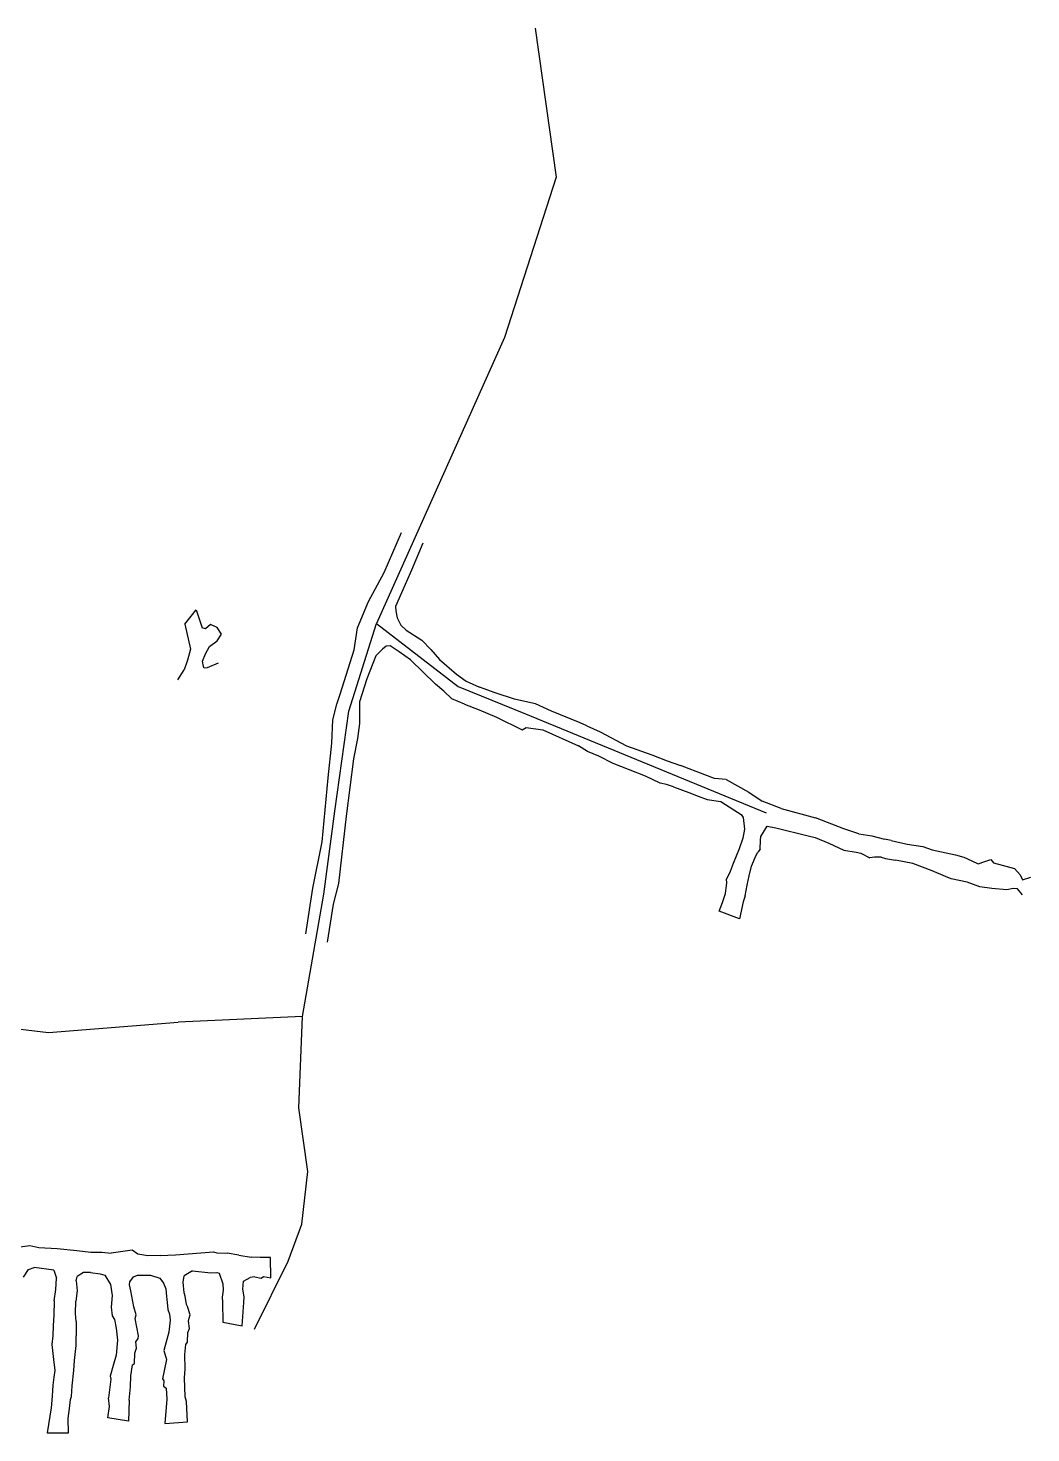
# Model space of a CAD drawing. Extents: x 539107 to 539703, y 4477622 to 4477995.
# Drawn here: x 539460 to 539702.5, y 4477621.8 to 4477961.7 of the extents above; entities that cross this region are included whole.
import ezdxf

# ---------------------------------------------------------------- set-up
doc = ezdxf.new("R2010")
doc.units = 0
doc.linetypes.add('DUZ', pattern=[500, 500])
doc.layers.add('KAT_1440', color=139, linetype='DUZ')
doc.layers.add('PERSONEL_1440', color=1, linetype='DUZ')

msp = doc.modelspace()

# ---------------------------------------------------------------- linework, layer by layer
at = {"layer": 'KAT_1440'}
for p, q in [((539546.1, 4477829.94, 1448.99), (539550.28, 4477839.66, 1450.61)), ((539555.41, 4477837.06, 1450.61), (539552.69, 4477830.55, 1449.37)), ((539542.27, 4477822.91, 1447.92), (539546.1, 4477829.94, 1448.99)), ((539552.69, 4477830.55, 1449.37), (539550.29, 4477825.01, 1448.47)), ((539550.29, 4477825.01, 1448.47), (539548.86, 4477821.75, 1447.92)), ((539539.61, 4477816.55, 1447.21), (539542.27, 4477822.91, 1447.92)), ((539548.86, 4477821.75, 1447.92), (539548.88, 4477820.65, 1447.84)), ((539497.84, 4477817.47, 1545.67), (539500.6, 4477820.89, 1545.67)), ((539500.6, 4477820.89, 1545.67), (539502.06, 4477816.58, 1545.79)), ((539548.88, 4477820.65, 1447.84), (539549.24, 4477818.96, 1447.46)), ((539549.24, 4477818.96, 1447.46), (539550.13, 4477817.23, 1449.39)), ((539497.84, 4477817.47, 1545.67), (539499.26, 4477811.4, 1545.77)), ((539502.91, 4477816.29, 1545.52), (539502.06, 4477816.58, 1545.79)), ((539504.07, 4477817.39, 1545.5), (539502.91, 4477816.29, 1545.52)), ((539505.72, 4477816.61, 1545.44), (539504.07, 4477817.39, 1545.5)), ((539505.68, 4477813.42, 1545.57), (539506.73, 4477815, 1545.44)), ((539506.73, 4477815, 1545.44), (539505.72, 4477816.61, 1545.44)), ((539538.81, 4477811.26, 1446.63), (539539.61, 4477816.55, 1447.21)), ((539550.13, 4477817.23, 1449.39), (539551.44, 4477816.04, 1447.57)), ((539551.44, 4477816.04, 1447.57), (539555.21, 4477813.6, 1447.69)), ((539499.26, 4477811.4, 1545.77), (539498.53, 4477808.78, 1545.91)), ((539502.89, 4477810.25, 1545.77), (539503.83, 4477812.04, 1545.75)), ((539503.83, 4477812.04, 1545.75), (539505.68, 4477813.42, 1545.57)), ((539545.73, 4477811.4, 1446.85), (539544.11, 4477809.83, 1446.66)), ((539546.57, 4477812.12, 1447.48), (539545.73, 4477811.4, 1446.85)), ((539547.53, 4477812.25, 1448.88), (539546.57, 4477812.12, 1447.48)), ((539549.75, 4477810.8, 1447.62), (539547.53, 4477812.25, 1448.88)), ((539555.21, 4477813.6, 1447.69), (539557.36, 4477811.35, 1447.76)), ((539557.36, 4477811.35, 1447.76), (539559.5, 4477808.89, 1447.91)), ((539498.53, 4477808.78, 1545.91), (539497.71, 4477806.37, 1546.38)), ((539502.17, 4477808.47, 1545.88), (539502.89, 4477810.25, 1545.77)), ((539502.37, 4477807.22, 1545.91), (539502.17, 4477808.47, 1545.88)), ((539505.95, 4477808.03, 1545.72), (539503.31, 4477806.86, 1545.98)), ((539535.49, 4477800.53, 1445.49), (539538.81, 4477811.26, 1446.63)), ((539544.11, 4477809.83, 1446.66), (539541.9, 4477804.26, 1446)), ((539552.48, 4477808.79, 1447.73), (539549.75, 4477810.8, 1447.62)), ((539558.5, 4477802.92, 1447.86), (539552.48, 4477808.79, 1447.73)), ((539559.5, 4477808.89, 1447.91), (539563.56, 4477805.35, 1447.92)), ((539496.17, 4477803.96, 1546.78), (539497.71, 4477806.37, 1546.38)), ((539502.53, 4477806.82, 1546.02), (539502.37, 4477807.22, 1545.91)), ((539503.31, 4477806.86, 1545.98), (539502.53, 4477806.82, 1546.02)), ((539563.56, 4477805.35, 1447.92), (539565.95, 4477803.64, 1447.44)), ((539541.9, 4477804.26, 1446), (539540.14, 4477798.68, 1445.4)), ((539560.55, 4477801.22, 1447.96), (539558.5, 4477802.92, 1447.86)), ((539562.47, 4477799.35, 1447.6), (539560.55, 4477801.22, 1447.96)), ((539565.95, 4477803.64, 1447.44), (539569.17, 4477802.2, 1446.74)), ((539572.91, 4477800.8, 1445.97), (539569.17, 4477802.2, 1446.74)), ((539533.71, 4477794.28, 1445), (539534.65, 4477798.12, 1445.31)), ((539534.65, 4477798.12, 1445.31), (539535.49, 4477800.53, 1445.49)), ((539540.14, 4477798.68, 1445.4), (539540.14, 4477793.39, 1445)), ((539565.5, 4477798.12, 1446.9), (539562.47, 4477799.35, 1447.6)), ((539565.5, 4477798.12, 1446.9), (539569.05, 4477796.69, 1446.27)), ((539577.65, 4477799.32, 1445.38), (539572.91, 4477800.8, 1445.97)), ((539580.12, 4477798.75, 1445.12), (539577.65, 4477799.32, 1445.38)), ((539582.71, 4477798.14, 1444.89), (539580.12, 4477798.75, 1445.12)), ((539586.61, 4477796.42, 1444.18), (539582.71, 4477798.14, 1444.89)), ((539569.05, 4477796.69, 1446.27), (539573.28, 4477794.98, 1445.63)), ((539573.28, 4477794.98, 1445.63), (539579.46, 4477791.9, 1444.97)), ((539593.53, 4477793.55, 1443.28), (539586.61, 4477796.42, 1444.18)), ((539533.44, 4477788.69, 1444.46), (539533.71, 4477794.28, 1445)), ((539540.14, 4477793.39, 1445), (539539.68, 4477789.81, 1444.67)), ((539579.46, 4477791.9, 1444.97), (539580.43, 4477792.42, 1444.85)), ((539580.43, 4477792.42, 1444.85), (539584.49, 4477791.89, 1444.29)), ((539584.49, 4477791.89, 1444.29), (539593.12, 4477788.05, 1443.1)), ((539595.16, 4477792.82, 1443.15), (539593.53, 4477793.55, 1443.28)), ((539595.16, 4477792.82, 1443.15), (539598.32, 4477791.44, 1442.76)), ((539598.32, 4477791.44, 1442.76), (539604.68, 4477788, 1442)), ((539532.56, 4477780.3, 1443.63), (539533.44, 4477788.69, 1444.46)), ((539539.68, 4477789.81, 1444.67), (539538.67, 4477784.84, 1444.08)), ((539595.29, 4477786.68, 1442.68), (539593.12, 4477788.05, 1443.1)), ((539604.68, 4477788, 1442), (539610.88, 4477785.84, 1441.07)), ((539538.67, 4477784.84, 1444.08), (539536.88, 4477770.97, 1442.71)), ((539597.99, 4477785.51, 1442.54), (539595.29, 4477786.68, 1442.68)), ((539601.45, 4477783.71, 1441.95), (539597.99, 4477785.51, 1442.54)), ((539610.88, 4477785.84, 1441.07), (539614.59, 4477784.39, 1440.45)), ((539614.59, 4477784.39, 1440.45), (539617.77, 4477783.23, 1440.17)), ((539605.17, 4477782.27, 1441.63), (539601.45, 4477783.71, 1441.95)), ((539609.33, 4477780.69, 1441.06), (539605.17, 4477782.27, 1441.63)), ((539623.66, 4477781.02, 1440.05), (539617.77, 4477783.23, 1440.17)), ((539626, 4477780.14, 1439.7), (539623.66, 4477781.02, 1440.05)), ((539531.06, 4477764.81, 1442.14), (539532.56, 4477780.3, 1443.63)), ((539612.83, 4477778.98, 1440.39), (539609.33, 4477780.69, 1441.06)), ((539614.4, 4477778.64, 1440.46), (539612.83, 4477778.98, 1440.39)), ((539616.06, 4477778.06, 1440.29), (539614.4, 4477778.64, 1440.46)), ((539616.06, 4477778.06, 1440.29), (539619.79, 4477776.74, 1440.16)), ((539628.79, 4477779.86, 1439.3), (539626, 4477780.14, 1439.7)), ((539628.79, 4477779.86, 1439.3), (539634.32, 4477776.78, 1437.46)), ((539619.79, 4477776.74, 1440.16), (539622.06, 4477775.86, 1440.05)), ((539622.06, 4477775.86, 1440.05), (539624.21, 4477775.06, 1439.7)), ((539624.21, 4477775.06, 1439.7), (539627.52, 4477774.51, 1439.3)), ((539627.52, 4477774.51, 1439.3), (539630.66, 4477772.54, 1437.65)), ((539634.32, 4477776.78, 1437.46), (539637.56, 4477774.65, 1436.73)), ((539642.12, 4477772.89, 1435.88), (539637.56, 4477774.65, 1436.73)), ((539536.88, 4477770.97, 1442.71), (539535.05, 4477754.69, 1441.26)), ((539630.66, 4477772.54, 1437.65), (539632.48, 4477771.44, 1437.19)), ((539632.48, 4477771.44, 1437.19), (539632.92, 4477770.69, 1436.98)), ((539632.92, 4477770.69, 1436.98), (539633.23, 4477767.89, 1436.75)), ((539642.12, 4477772.89, 1435.88), (539650.44, 4477770.58, 1434.54)), ((539657.25, 4477767.94, 1433.61), (539650.44, 4477770.58, 1434.54)), ((539633.23, 4477767.89, 1436.75), (539632.84, 4477765.65, 1436.95)), ((539637.17, 4477766.06, 1436.69), (539638.72, 4477768.6, 1436.17)), ((539638.72, 4477768.6, 1436.17), (539640.8, 4477768.18, 1435.52)), ((539640.8, 4477768.18, 1435.52), (539648.68, 4477766.23, 1434.51)), ((539660.9, 4477766.73, 1433.21), (539657.25, 4477767.94, 1433.61)), ((539528.82, 4477753.56, 1441.13), (539531.06, 4477764.81, 1442.14)), ((539632.84, 4477765.65, 1436.95), (539631.97, 4477763.08, 1436.95)), ((539637.08, 4477762.98, 1436.85), (539637.1, 4477765.16, 1436.58)), ((539637.1, 4477765.16, 1436.58), (539637.17, 4477766.06, 1436.69)), ((539648.68, 4477766.23, 1434.51), (539650.36, 4477765.82, 1434.32)), ((539650.36, 4477765.82, 1434.32), (539653.62, 4477764.45, 1433.98)), ((539653.62, 4477764.45, 1433.98), (539657.27, 4477762.77, 1433.45)), ((539660.9, 4477766.73, 1433.21), (539664.06, 4477766.2, 1432.69)), ((539664.06, 4477766.2, 1432.69), (539667.11, 4477765.46, 1432.69)), ((539668.75, 4477765.14, 1432.57), (539667.11, 4477765.46, 1432.69)), ((539668.75, 4477765.14, 1432.57), (539672.57, 4477764.22, 1432.51)), ((539672.57, 4477764.22, 1432.51), (539676.41, 4477763.66, 1432.46)), ((539631.97, 4477763.08, 1436.95), (539630.48, 4477759.57, 1437.36)), ((539634.95, 4477758.89, 1437.38), (539636.07, 4477761.55, 1436.94)), ((539636.07, 4477761.55, 1436.94), (539636.5, 4477762.32, 1436.85)), ((539637.08, 4477762.98, 1436.85), (539636.5, 4477762.32, 1436.85)), ((539657.27, 4477762.77, 1433.45), (539660.26, 4477762.25, 1433.04)), ((539660.26, 4477762.25, 1433.04), (539661.39, 4477762.04, 1432.95)), ((539661.39, 4477762.04, 1432.95), (539663.6, 4477760.89, 1432.8)), ((539664.71, 4477761.07, 1432.69), (539663.6, 4477760.89, 1432.8)), ((539666.35, 4477761.05, 1432.69), (539664.71, 4477761.07, 1432.69)), ((539666.35, 4477761.05, 1432.69), (539667.36, 4477760.76, 1432.55)), ((539667.36, 4477760.76, 1432.55), (539669.78, 4477760.38, 1432.61)), ((539673.99, 4477759.53, 1432.49), (539669.78, 4477760.38, 1432.61)), ((539676.41, 4477763.66, 1432.46), (539678.63, 4477762.85, 1432.33)), ((539678.63, 4477762.85, 1432.33), (539684.26, 4477761.68, 1431.24)), ((539684.26, 4477761.68, 1431.24), (539686.3, 4477761.11, 1430.89)), ((539686.3, 4477761.11, 1430.89), (539688.25, 4477760.15, 1430.84)), ((539691.41, 4477759.99, 1430.86), (539692.87, 4477760.53, 1431.02)), ((539692.87, 4477760.53, 1431.02), (539693.51, 4477759.71, 1430.86)), ((539629.83, 4477757.64, 1437.63), (539628.94, 4477755.73, 1437.7)), ((539630.48, 4477759.57, 1437.36), (539629.83, 4477757.64, 1437.63)), ((539634.36, 4477756.53, 1437.64), (539634.95, 4477758.89, 1437.38)), ((539678.68, 4477757.78, 1432.32), (539673.99, 4477759.53, 1432.49)), ((539681.88, 4477756.41, 1431.65), (539678.68, 4477757.78, 1432.32)), ((539688.25, 4477760.15, 1430.84), (539689.8, 4477759.44, 1430.82)), ((539689.8, 4477759.44, 1430.82), (539691.41, 4477759.99, 1430.86)), ((539693.51, 4477759.71, 1430.86), (539698.55, 4477758.36, 1430.14)), ((539698.55, 4477758.36, 1430.14), (539699.95, 4477756.82, 1431.06)), ((539527.11, 4477742.49, 1440.1), (539528.82, 4477753.56, 1441.13)), ((539535.05, 4477754.69, 1441.26), (539533.8, 4477749.74, 1440.81)), ((539628.67, 4477752.25, 1438.45), (539629, 4477754.87, 1437.89)), ((539629, 4477754.87, 1437.89), (539628.94, 4477755.73, 1437.7)), ((539633.43, 4477751.7, 1438.32), (539633.87, 4477754.27, 1437.98)), ((539633.87, 4477754.27, 1437.98), (539634.36, 4477756.53, 1437.64)), ((539683.23, 4477755.86, 1431.37), (539681.88, 4477756.41, 1431.65)), ((539687.13, 4477755.05, 1431.2), (539683.23, 4477755.86, 1431.37)), ((539690.16, 4477753.9, 1430.69), (539687.13, 4477755.05, 1431.2)), ((539693.12, 4477753.53, 1430.66), (539690.16, 4477753.9, 1430.69)), ((539696.68, 4477753.14, 1430.54), (539693.12, 4477753.53, 1430.66)), ((539699.95, 4477756.82, 1431.06), (539700.51, 4477755.57, 1431.09)), ((539700.51, 4477755.57, 1431.09), (539702.54, 4477756.24, 1428.7)), ((539627.11, 4477747.97, 1438.99), (539627.94, 4477750.14, 1438.77)), ((539627.94, 4477750.14, 1438.77), (539628.67, 4477752.25, 1438.45)), ((539632.95, 4477750.25, 1438.62), (539632.04, 4477746.17, 1438.93)), ((539633.43, 4477751.7, 1438.32), (539632.95, 4477750.25, 1438.62)), ((539698.24, 4477753.49, 1430.95), (539696.68, 4477753.14, 1430.54)), ((539699.29, 4477753.38, 1431.02), (539698.24, 4477753.49, 1430.95)), ((539700.49, 4477751.94, 1428.96), (539699.29, 4477753.38, 1431.02)), ((539533.8, 4477749.74, 1440.81), (539532.33, 4477740.52, 1439.95)), ((539632.04, 4477746.17, 1438.93), (539627.11, 4477747.97, 1438.99)), ((539455.05, 4477666.38, 1444.36), (539460.41, 4477667.1, 1444.21)), ((539460.41, 4477667.1, 1444.21), (539462.58, 4477666.64, 1444.3)), ((539462.58, 4477666.64, 1444.3), (539467, 4477666.35, 1444.19)), ((539467, 4477666.35, 1444.19), (539471.75, 4477665.9, 1444)), ((539471.75, 4477665.9, 1444), (539475.16, 4477665.47, 1444.25)), ((539475.16, 4477665.47, 1444.25), (539477.8, 4477665.48, 1444.25)), ((539477.8, 4477665.48, 1444.25), (539480.1, 4477665.22, 1444.25)), ((539485.17, 4477666, 1444.25), (539480.1, 4477665.22, 1444.25)), ((539486.55, 4477665.02, 1444.25), (539485.17, 4477666, 1444.25)), ((539495.6, 4477664.89, 1444.29), (539504.79, 4477665.57, 1444.26)), ((539504.79, 4477665.57, 1444.26), (539505.64, 4477665.33, 1444.36)), ((539505.64, 4477665.33, 1444.36), (539508.1, 4477665.25, 1444.36)), ((539510.92, 4477664.74, 1444.36), (539508.1, 4477665.25, 1444.36)), ((539460.09, 4477661.33, 1444.39), (539461.44, 4477661.77, 1444.66)), ((539466.19, 4477661.17, 1444.48), (539461.44, 4477661.77, 1444.66)), ((539488.95, 4477664.64, 1444.25), (539486.55, 4477665.02, 1444.25)), ((539491.92, 4477664.72, 1444.33), (539488.95, 4477664.64, 1444.25)), ((539491.92, 4477664.72, 1444.33), (539495.6, 4477664.89, 1444.29)), ((539510.92, 4477664.74, 1444.36), (539513.89, 4477664.32, 1444.36)), ((539516.14, 4477664.2, 1444.36), (539513.89, 4477664.32, 1444.36)), ((539518.63, 4477664.17, 1444.36), (539516.14, 4477664.2, 1444.36)), ((539518.65, 4477659.29, 1444.36), (539518.63, 4477664.17, 1444.36)), ((539458.82, 4477659.46, 1444.34), (539460.09, 4477661.33, 1444.39)), ((539466.19, 4477661.17, 1444.48), (539466.8, 4477659.2, 1444.48)), ((539466.66, 4477656.45, 1444.66), (539466.8, 4477659.2, 1444.48)), ((539471.58, 4477658.54, 1444.48), (539471.83, 4477659.59, 1444.29)), ((539471.58, 4477658.54, 1444.48), (539471.81, 4477656.17, 1444.38)), ((539473.38, 4477660.55, 1444.32), (539471.83, 4477659.59, 1444.29)), ((539475.08, 4477660.61, 1444.27), (539473.38, 4477660.55, 1444.32)), ((539475.08, 4477660.61, 1444.27), (539477.41, 4477660.27, 1444.14)), ((539477.41, 4477660.27, 1444.14), (539478.54, 4477659.93, 1444.1)), ((539478.54, 4477659.93, 1444.1), (539479.92, 4477657.68, 1444.18)), ((539484.52, 4477657.56, 1444.09), (539484.59, 4477658.35, 1444.26)), ((539484.59, 4477658.35, 1444.26), (539485.47, 4477659.49, 1444.41)), ((539485.47, 4477659.49, 1444.41), (539486.47, 4477659.95, 1444.36)), ((539486.47, 4477659.95, 1444.36), (539489.57, 4477659.96, 1444.29)), ((539489.57, 4477659.96, 1444.29), (539491.83, 4477659.24, 1444.29)), ((539491.83, 4477659.24, 1444.29), (539492.72, 4477657.96, 1444.29)), ((539497.44, 4477658.21, 1444.29), (539497.71, 4477659.74, 1444.29)), ((539499.75, 4477660.97, 1444.32), (539497.71, 4477659.74, 1444.29)), ((539499.75, 4477660.97, 1444.32), (539504.16, 4477660.48, 1444.35)), ((539504.16, 4477660.48, 1444.35), (539505.65, 4477660.54, 1444.35)), ((539505.65, 4477660.54, 1444.35), (539506.22, 4477660.38, 1444.35)), ((539506.22, 4477660.38, 1444.35), (539507.1, 4477657.83, 1444.35)), ((539511.89, 4477656.57, 1444.35), (539512.06, 4477658.45, 1444.35)), ((539512.06, 4477658.45, 1444.35), (539513.69, 4477659.39, 1444.35)), ((539514.8, 4477659.52, 1444.36), (539513.69, 4477659.39, 1444.35)), ((539514.8, 4477659.52, 1444.36), (539516.37, 4477659.23, 1444.36)), ((539516.37, 4477659.23, 1444.36), (539516.92, 4477659.6, 1444.36)), ((539516.92, 4477659.6, 1444.36), (539518.65, 4477659.29, 1444.36)), ((539466.31, 4477653.74, 1444.72), (539466.66, 4477656.45, 1444.66)), ((539471.81, 4477656.17, 1444.38), (539471.5, 4477653.66, 1444.48)), ((539479.92, 4477657.68, 1444.18), (539480.28, 4477655.03, 1444.08)), ((539480.28, 4477655.03, 1444.08), (539480.07, 4477652.22, 1444.22)), ((539484.85, 4477656.18, 1444.15), (539484.52, 4477657.56, 1444.09)), ((539485.58, 4477652.3, 1444.29), (539484.85, 4477656.18, 1444.15)), ((539492.72, 4477657.96, 1444.29), (539493.31, 4477656.63, 1444.29)), ((539493.31, 4477656.63, 1444.29), (539493.45, 4477654.74, 1444.29)), ((539497.68, 4477655.66, 1444.29), (539497.44, 4477658.21, 1444.29)), ((539497.96, 4477654.86, 1444.48), (539497.68, 4477655.66, 1444.29)), ((539507.19, 4477656.28, 1444.35), (539506.87, 4477654.6, 1444.35)), ((539507.1, 4477657.83, 1444.35), (539507.19, 4477656.28, 1444.35)), ((539512.27, 4477654.72, 1444.35), (539511.89, 4477656.57, 1444.35)), ((539466.31, 4477653.74, 1444.72), (539466.18, 4477650.22, 1444.52)), ((539471.43, 4477650.69, 1444.53), (539471.5, 4477653.66, 1444.48)), ((539480.07, 4477652.22, 1444.22), (539480.31, 4477650.07, 1444.21)), ((539486.09, 4477650.32, 1444.2), (539485.58, 4477652.3, 1444.29)), ((539493.45, 4477654.74, 1444.29), (539493.53, 4477654.1, 1444.49)), ((539493.53, 4477654.1, 1444.49), (539493.73, 4477651.63, 1444.61)), ((539493.73, 4477651.63, 1444.61), (539494.14, 4477650.46, 1444.61)), ((539498.29, 4477652.86, 1444.57), (539497.96, 4477654.86, 1444.48)), ((539498.5, 4477652.38, 1444.61), (539498.29, 4477652.86, 1444.57)), ((539499.18, 4477650.36, 1444.61), (539498.5, 4477652.38, 1444.61)), ((539506.87, 4477654.6, 1444.35), (539506.99, 4477653.38, 1444.35)), ((539506.99, 4477653.38, 1444.35), (539507.07, 4477648.53, 1444.35)), ((539511.78, 4477647.68, 1444.35), (539512.17, 4477653.3, 1444.35)), ((539512.17, 4477653.3, 1444.35), (539512.27, 4477654.72, 1444.35)), ((539466.18, 4477650.22, 1444.52), (539466, 4477647.73, 1444.75)), ((539471.6, 4477648.73, 1444.55), (539471.43, 4477650.69, 1444.53)), ((539471.6, 4477648.73, 1444.55), (539471.59, 4477645.29, 1444.54)), ((539480.31, 4477650.07, 1444.21), (539480.88, 4477649.2, 1444.21)), ((539480.88, 4477649.2, 1444.21), (539481.27, 4477647.13, 1444.21)), ((539485.86, 4477649.48, 1444.21), (539486.09, 4477650.32, 1444.2)), ((539486.64, 4477645.27, 1444.21), (539485.86, 4477649.48, 1444.21)), ((539494.31, 4477649.04, 1444.61), (539494.01, 4477646.17, 1444.6)), ((539494.14, 4477650.46, 1444.61), (539494.31, 4477649.04, 1444.61)), ((539498.79, 4477648.8, 1444.6), (539498.92, 4477649.49, 1444.6)), ((539499.01, 4477647.01, 1444.6), (539498.79, 4477648.8, 1444.6)), ((539498.92, 4477649.49, 1444.6), (539499.18, 4477650.36, 1444.61)), ((539507.07, 4477648.53, 1444.35), (539511.78, 4477647.68, 1444.35)), ((539465.92, 4477645.28, 1444.77), (539465.73, 4477643.17, 1444.6)), ((539466, 4477647.73, 1444.75), (539465.92, 4477645.28, 1444.77)), ((539471.56, 4477642.91, 1444.43), (539471.59, 4477645.29, 1444.54)), ((539481.27, 4477647.13, 1444.21), (539481.61, 4477644.21, 1444.3)), ((539486.61, 4477644.59, 1444.3), (539486.64, 4477645.27, 1444.21)), ((539494.01, 4477646.17, 1444.6), (539492.82, 4477641.72, 1444.6)), ((539498.53, 4477643.73, 1444.6), (539498.58, 4477646.03, 1444.6)), ((539498.58, 4477646.03, 1444.6), (539499.01, 4477647.01, 1444.6)), ((539465.73, 4477643.17, 1444.6), (539466.15, 4477639.49, 1444.68)), ((539471.2, 4477639.25, 1444.59), (539471.56, 4477642.91, 1444.43)), ((539481.61, 4477644.21, 1444.3), (539481.3, 4477640.56, 1444.3)), ((539485.81, 4477641.04, 1444.3), (539486.19, 4477642.24, 1444.3)), ((539486.04, 4477643.77, 1444.3), (539486.61, 4477644.59, 1444.3)), ((539486.19, 4477642.24, 1444.3), (539486.04, 4477643.77, 1444.3)), ((539492.82, 4477641.72, 1444.6), (539493.41, 4477639.55, 1444.6)), ((539497.88, 4477640.7, 1444.6), (539498.13, 4477643.17, 1444.6)), ((539498.13, 4477643.17, 1444.6), (539498.53, 4477643.73, 1444.6)), ((539466.15, 4477639.49, 1444.68), (539466.42, 4477636.84, 1444.64)), ((539471.03, 4477636.85, 1444.59), (539471.2, 4477639.25, 1444.59)), ((539480.55, 4477638.07, 1444.3), (539479.84, 4477635.5, 1444.3)), ((539481.3, 4477640.56, 1444.3), (539480.55, 4477638.07, 1444.3)), ((539484.84, 4477635.55, 1444.3), (539485.23, 4477638.21, 1444.3)), ((539485.23, 4477638.21, 1444.3), (539485.74, 4477638.56, 1444.3)), ((539485.74, 4477638.56, 1444.3), (539485.81, 4477641.04, 1444.3)), ((539493.41, 4477639.55, 1444.6), (539492.47, 4477634.88, 1444.6)), ((539497.97, 4477637.22, 1444.6), (539497.88, 4477640.7, 1444.6)), ((539466.21, 4477635.28, 1444.69), (539465.98, 4477633.28, 1444.56)), ((539466.42, 4477636.84, 1444.64), (539466.21, 4477635.28, 1444.69)), ((539470.59, 4477633.16, 1444.45), (539471.03, 4477636.85, 1444.59)), ((539479.97, 4477634.77, 1444.3), (539479.45, 4477630.21, 1444.3)), ((539479.84, 4477635.5, 1444.3), (539479.97, 4477634.77, 1444.3)), ((539484.73, 4477632.9, 1444.3), (539484.84, 4477635.55, 1444.3)), ((539492.47, 4477634.88, 1444.6), (539492.76, 4477634.38, 1444.6)), ((539497.81, 4477635.11, 1444.6), (539497.97, 4477637.22, 1444.6)), ((539497.96, 4477630.5, 1444.6), (539497.81, 4477635.11, 1444.6)), ((539465.98, 4477633.28, 1444.56), (539465.78, 4477630.67, 1444.4)), ((539470.45, 4477630.6, 1444.45), (539470.59, 4477633.16, 1444.45)), ((539484.42, 4477629.7, 1444.3), (539484.73, 4477632.9, 1444.3)), ((539492.76, 4477634.38, 1444.6), (539492.74, 4477633.04, 1444.6)), ((539492.74, 4477633.04, 1444.6), (539493.39, 4477632.56, 1444.6)), ((539493.39, 4477632.56, 1444.6), (539493.54, 4477629.96, 1444.6)), ((539465.54, 4477627.84, 1444.5), (539464.61, 4477621.81, 1444.5)), ((539465.78, 4477630.67, 1444.4), (539465.54, 4477627.84, 1444.5)), ((539470.01, 4477627.63, 1444.5), (539470.23, 4477629.83, 1444.5)), ((539470.23, 4477629.83, 1444.5), (539470.45, 4477630.6, 1444.45)), ((539479.28, 4477625.42, 1444.3), (539479.63, 4477628.15, 1444.3)), ((539479.63, 4477628.15, 1444.3), (539479.45, 4477630.21, 1444.3)), ((539484.42, 4477629.7, 1444.3), (539484.23, 4477624.6, 1444.3)), ((539493.54, 4477629.96, 1444.6), (539493.07, 4477624.06, 1444.6)), ((539498.28, 4477629.4, 1444.6), (539497.96, 4477630.5, 1444.6)), ((539498.49, 4477624.45, 1444.6), (539498.28, 4477629.4, 1444.6)), ((539469.69, 4477625.26, 1444.5), (539470.01, 4477627.63, 1444.5)), ((539469.75, 4477621.76, 1444.5), (539469.69, 4477625.26, 1444.5)), ((539484.23, 4477624.6, 1444.3), (539479.28, 4477625.42, 1444.3)), ((539493.07, 4477624.06, 1444.6), (539498.49, 4477624.45, 1444.6)), ((539464.61, 4477621.81, 1444.5), (539469.75, 4477621.76, 1444.5))]:
    msp.add_line(p, q, dxfattribs=at)
at = {"layer": 'PERSONEL_1440'}
for p, q in [((539582.61, 4477961.69, 1512.11), (539587.73, 4477925.59, 1502.13)), ((539587.73, 4477925.59, 1502.13), (539575.19, 4477886.79, 1516.6)), ((539575.19, 4477886.79, 1516.6), (539544.24, 4477817.62, 1518.72)), ((539537.53, 4477796.42, 1522.8), (539544.24, 4477817.62, 1518.72)), ((539544.24, 4477817.62, 1518.72), (539563.96, 4477802.36, 1523.65)), ((539563.96, 4477802.36, 1523.65), (539580.32, 4477795.72, 1528.15)), ((539534.17, 4477772.19, 1528.18), (539537.53, 4477796.42, 1522.8)), ((539580.32, 4477795.72, 1528.15), (539638.46, 4477771.84, 1539.41)), ((539531.47, 4477752.12, 1528.41), (539534.17, 4477772.19, 1528.18)), ((539526.31, 4477722.5, 1513.66), (539531.47, 4477752.12, 1528.41)), ((539452.63, 4477720.09, 1461.4), (539464.88, 4477718.69, 1469.31)), ((539464.88, 4477718.69, 1469.31), (539496.25, 4477721.16, 1492.67)), ((539526.31, 4477722.5, 1513.66), (539496.25, 4477721.16, 1492.67)), ((539525.42, 4477700.41, 1501.02), (539526.31, 4477722.5, 1513.66)), ((539527.66, 4477685.04, 1492.43), (539525.42, 4477700.41, 1501.02)), ((539526.2, 4477672.25, 1481.86), (539527.66, 4477685.04, 1492.43)), ((539522.84, 4477663.28, 1471.68), (539526.2, 4477672.25, 1481.86)), ((539514.77, 4477646.9, 1448.29), (539522.84, 4477663.28, 1471.68))]:
    msp.add_line(p, q, dxfattribs=at)

doc.saveas('drawing.dxf')
